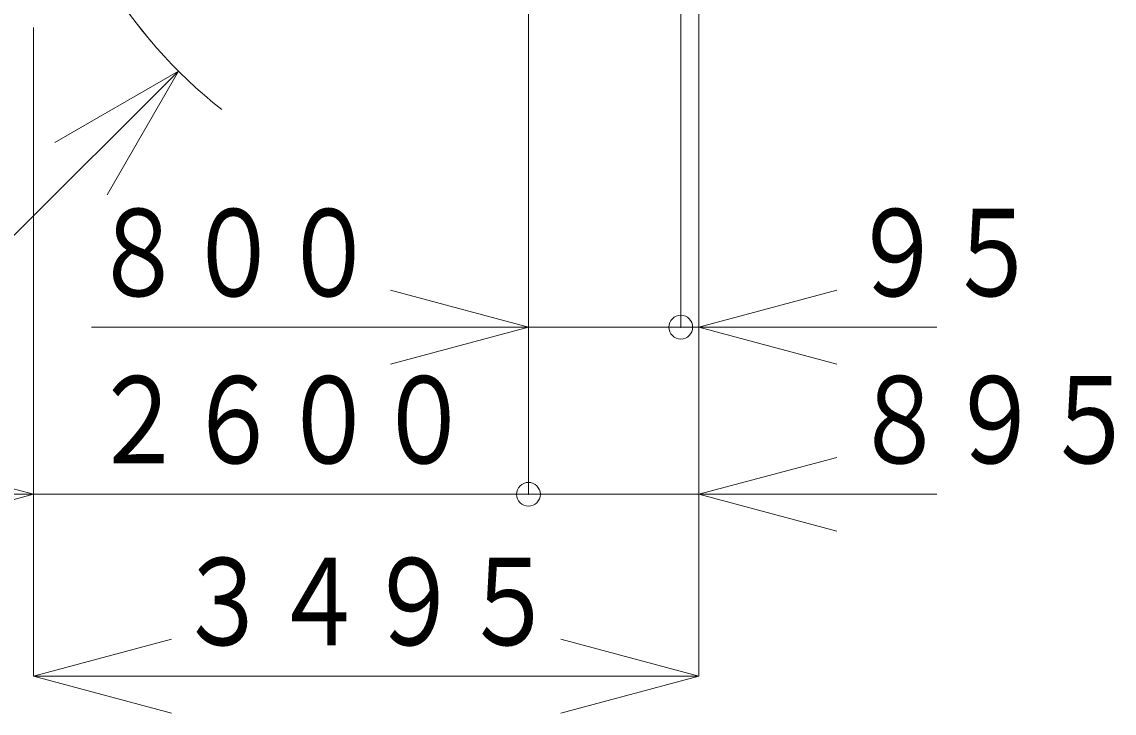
# Model space of a CAD drawing. Units: millimetres on the paper, enlarged 100 times, with parts at other scales. Extents: x -19862 to 20428, y -14084 to 14197.
# Drawn here: x -15497 to -13202, y 7769 to 9221 of the extents above; entities that cross this region are included whole.
import ezdxf
from ezdxf.enums import TextEntityAlignment as Align

# ---------------------------------------------------------------- set-up
doc = ezdxf.new("R2010")
doc.units = ezdxf.units.MM
doc.header["$LTSCALE"] = 100
doc.header["$PDMODE"] = 32
doc.header["$PDSIZE"] = 50
doc.linetypes.add('USER2', pattern=[2, 1.25, -0.25, 0.25, -0.25])
for name, color, linetype, lineweight in [('0-0_0', 7, 'Continuous', 18), ('1-0_SABU17', 3, 'USER2', 18), ('1-1_SABU20', 5, 'Continuous', 9)]:
    doc.layers.add(name, color=color, linetype=linetype, lineweight=lineweight)
doc.styles.add('ＭＳ ゴシック', font='')
doc.styles.get('ＭＳ ゴシック').set_extended_font_data('MS Gothic')

# ---------------------------------------------------------------- blocks, each defined once
blk = doc.blocks.new('全体平面')
at = {"layer": '0-0_0'}
blk.add_arc((-4240.2, -3.1), 1040, 196.4885, 220.2934, dxfattribs=at)

msp = doc.modelspace()

# ---------------------------------------------------------------- linework, layer by layer
at = {"layer": '1-1_SABU20', "color": 4}
for p, q in [((-14432.2, 8228.4), (-14432.2, 9853)), ((-14112.2, 8579.5), (-14112.2, 9853)), ((-14074.2, 8228.4), (-14074.2, 9853)), ((-15472.2, 8228.4), (-15472.2, 9208.9)), ((-14432.2, 8228.4), (-14432.2, 9208.9)), ((-15472.2, 7846.4), (-15472.2, 8228.4)), ((-14074.2, 7846.4), (-14074.2, 8228.4))]:
    msp.add_line(p, q, dxfattribs=at)
at = {"layer": '1-1_SABU20', "color": 2}
for p, q in [((-15167.6, 9117.6), (-15521.1, 8764.1)), ((-15167.6, 9117.6), (-15427.4, 8967.6)), ((-15167.6, 9117.6), (-15317.6, 8857.8)), ((-14432.2, 8579.5), (-15350.4, 8579.5)), ((-14112.2, 8579.5), (-14612.2, 8579.5)), ((-14432.2, 8579.5), (-14112.2, 8579.5)), ((-14112.2, 8579.5), (-13612.2, 8579.5)), ((-14112.2, 8579.5), (-14074.2, 8579.5)), ((-14074.2, 8579.5), (-13574.2, 8579.5)), ((-15472.2, 8228.4), (-15797.9, 8228.4)), ((-15472.2, 8228.4), (-14432.2, 8228.4)), ((-14432.2, 8228.4), (-14932.2, 8228.4)), ((-14432.2, 8228.4), (-14074.2, 8228.4)), ((-14432.2, 8228.4), (-13932.2, 8228.4)), ((-14074.2, 8228.4), (-13574.2, 8228.4)), ((-15472.2, 7846.4), (-14074.2, 7846.4))]:
    msp.add_line(p, q, dxfattribs=at)
at = {"layer": '1-1_SABU20'}
for p, q in [((-14432.2, 8579.5), (-14722, 8657.2)), ((-14074.2, 8579.5), (-13784.4, 8657.2)), ((-14432.2, 8579.5), (-14722, 8501.9)), ((-14074.2, 8579.5), (-13784.4, 8501.9)), ((-15472.2, 8228.4), (-15762, 8306)), ((-14074.2, 8228.4), (-13784.4, 8306)), ((-15472.2, 8228.4), (-15762, 8150.8)), ((-14074.2, 8228.4), (-13784.4, 8150.8)), ((-15472.2, 7846.4), (-15182.4, 7924)), ((-14074.2, 7846.4), (-14364, 7924)), ((-15472.2, 7846.4), (-15182.4, 7768.7)), ((-14074.2, 7846.4), (-14364, 7768.7))]:
    msp.add_line(p, q, dxfattribs=at)
at = {"layer": '1-1_SABU20', "color": 4}
msp.add_arc((-14432.2, 9853), 1040, 151.1601, 231.7113, dxfattribs=at)
for p in [(-14112.2, 8579.5), (-14432.2, 8228.4)]:
    msp.add_point(p, dxfattribs=at)

# ---------------------------------------------------------------- block references
at = {"layer": '1-0_SABU17'}
msp.add_blockref('全体平面', (-10192, 9856.1), dxfattribs=at)

# ---------------------------------------------------------------- texts
at = {"layer": '1-1_SABU20', "color": 7, "style": 'ＭＳ ゴシック', "width": 0.8}
for s, p in [('８００', (-15352, 8589.5)), ('９５', (-13757.2, 8589.5)), ('２６００', (-15352.2, 8238.4)), ('８９５', (-13752.4, 8238.4)), ('３４９５', (-15173.2, 7856.4))]:
    msp.add_text(s, height=183.3, dxfattribs=at).set_placement(p, align=Align.BOTTOM_LEFT)

doc.saveas('drawing.dxf')
